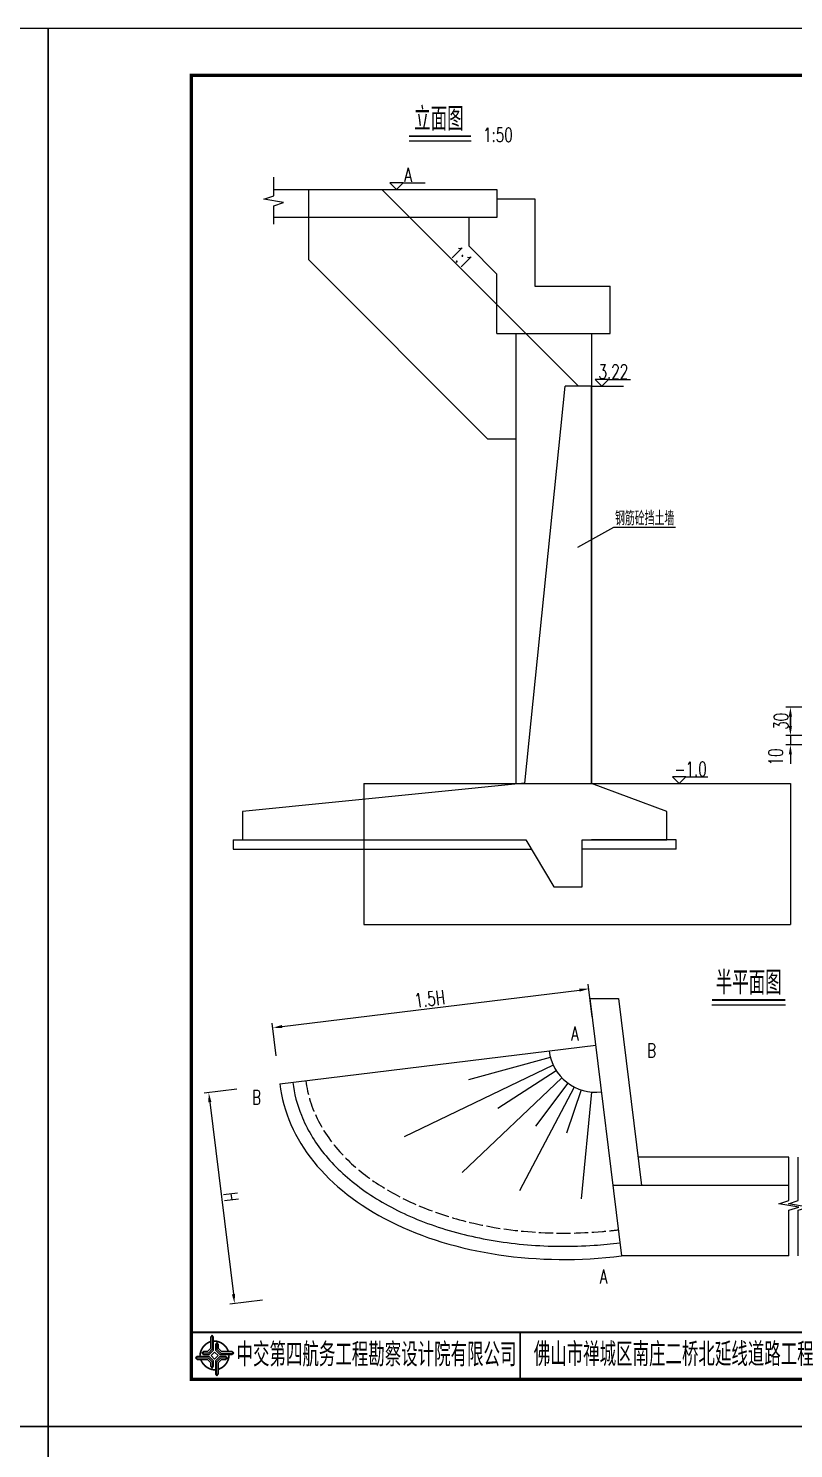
# Model space of a CAD drawing. Header units: millimetres. Extents: x -51 to 12129, y -1309 to -715.
# Drawn here: x 10445.1 to 10607.8, y -1016.4 to -714.7 of the extents above; entities that cross this region are included whole.
import ezdxf
from ezdxf.enums import TextEntityAlignment as Align

# ---------------------------------------------------------------- set-up
doc = ezdxf.new("R2010")
doc.units = ezdxf.units.MM
doc.header["$LTSCALE"] = 0.25
doc.linetypes.add('ACAD_ISO02W100', pattern=[15, 12, -3])
for name, color, linetype in [('lk', 1, 'Continuous'), ('图框', 7, 'Continuous'), ('尺寸标注', 2, 'Continuous'), ('文字', 7, 'Continuous'), ('标注', 4, 'Continuous'), ('次轮廓线', 7, 'Continuous'), ('轮廓线', 1, 'Continuous')]:
    doc.layers.add(name, color=color, linetype=linetype)
doc.styles.get("Standard").update_dxf_attribs({"font": 'simplex1.shx', "width": 0.7, "bigfont": 'hztxt.shx'})
doc.dimstyles.new('比例1：50', dxfattribs={"dimscale": 0, "dimtxt": 3, "dimasz": 2, "dimexe": 1, "dimexo": 1, "dimgap": 0.5, "dimtad": 1, "dimdec": 1, "dimlfac": 5, "dimzin": 13, "dimdsep": 46, "dimtxsty": 'Standard', "dimcen": -1, "dimclrd": 256, "dimclre": 256, "dimclrt": 7, "dimaunit": 1, "dimadec": 3, "dimazin": 0, "dimtfac": 0.0005, "dimtdec": 1, "dimtix": 1, "dimtmove": 2, "dimatfit": 3, "dimfxl": 0, "dimtolj": 1, "dimtzin": 13, "dimarcsym": 0})

# ---------------------------------------------------------------- blocks, each defined once
blk = doc.blocks.new('tb')
at = {"lineweight": -3}
h = blk.add_hatch(color=256, dxfattribs=at)
h.paths.add_polyline_path([(-1.23, -0.13), (-3.78, -0.14), (-4.14, -0.41), (-1.4, -0.44), (-0.56, -1.24), (-0.54, -2.62), (-0.27, -2.2), (-0.26, -1.06)])
h.paths.add_polyline_path([(0.13, -1.08), (0.14, -3.86), (0.41, -4.26), (0.44, -1.24), (1.25, -0.43), (2.66, -0.43), (2.26, -0.16), (1.07, -0.15)])
h.paths.add_polyline_path([(1.08, 0.3), (3.62, 0.3), (4.02, 0.56), (1.25, 0.57), (0.43, 1.39), (0.43, 2.8), (0.16, 2.41), (0.15, 1.24)])
h.paths.add_polyline_path([(-0.28, 1.21), (-0.28, 3.99), (-0.56, 4.39), (-0.57, 1.41), (-1.38, 0.6), (-2.74, 0.56), (-2.33, 0.3), (-1.2, 0.29)])
for p, q in [((-0.56, 4.39), (-0.57, 1.41)), ((-1.38, 0.6), (-2.74, 0.56)), ((-0.57, 1.41), (-1.38, 0.6)), ((0.43, 2.8), (0.43, 1.39)), ((0.43, 1.39), (1.25, 0.57)), ((1.25, 0.57), (4.02, 0.56)), ((-4.14, -0.41), (-1.4, -0.44)), ((-1.4, -0.44), (-0.56, -1.24)), ((-0.56, -1.24), (-0.54, -2.62)), ((0.41, -4.26), (0.44, -1.24)), ((0.44, -1.24), (1.25, -0.43)), ((1.25, -0.43), (2.66, -0.43))]:
    blk.add_line(p, q, dxfattribs=at)
at = {"lineweight": -3, "const_width": 0.35, "flags": 128}
for points in [[(-0.9, 3.02, 0.324167), (-3.16, -0.14)], [(2.88, 0.92, 0.324403), (-0.24, 3.15)], [(0.75, -2.86, 0.325418), (3.02, 0.26)], [(-2.98, -0.76, 0.322976), (0.14, -2.98)]]:
    blk.add_lwpolyline(points, format="xyb", dxfattribs=at)
at = {"lineweight": -3, "flags": 128}
for points in [[(-0.9, 3.99), (-0.9, 1.58), (-1.53, 0.91), (-2.34, 0.91), (-2.74, 0.56), (-2.33, 0.3), (-1.2, 0.29), (-0.28, 1.21), (-0.28, 3.99), (-0.56, 4.39)], [(-0.04, 0.77), (0.68, 0.04), (-0.04, -0.69), (-0.77, 0.05)], [(3.62, 0.92), (1.43, 0.92), (0.77, 1.54), (0.77, 2.38), (0.43, 2.8), (0.16, 2.41), (0.15, 1.24), (1.08, 0.3), (3.62, 0.3), (4.02, 0.56)], [(-3.73, -0.76), (-1.54, -0.76), (-0.89, -1.39), (-0.89, -2.21), (-0.54, -2.62), (-0.27, -2.2), (-0.26, -1.06), (-1.23, -0.13), (-3.78, -0.14), (-4.14, -0.41)], [(0.75, -3.85), (0.75, -1.43), (1.4, -0.78), (2.26, -0.78), (2.66, -0.43), (2.26, -0.16), (1.07, -0.15), (0.13, -1.08), (0.14, -3.86), (0.41, -4.26)]]:
    blk.add_lwpolyline(points, close=True, dxfattribs=at)
blk = doc.blocks.new('*D2094')
at = {"layer": 'Defpoints', "color": 0}
for p in [(10565.71, -930.65), (10571.21, -975.43), (10488.95, -985.53)]:
    blk.add_point(p, dxfattribs=at)
at = {"layer": '标注', "lineweight": -2}
for p, q in [((10489.41, -940.02), (10482.46, -940.88)), ((10483.7, -942.74), (10488.71, -983.54)), ((10494.91, -984.8), (10487.96, -985.65))]:
    blk.add_line(p, q, dxfattribs=at)
at = {"layer": '标注'}
for points in [[(10484.03, -942.7), (10483.37, -942.78), (10483.45, -940.75)], [(10489.04, -983.5), (10488.38, -983.59), (10488.95, -985.53)]]:
    blk.add_solid(points, dxfattribs=at)
at = {"layer": '标注', "color": 7, "insert": (10488.19, -962.9), "char_height": 3, "attachment_point": 5, "rotation": 277}
blk.add_mtext('\\A1;H', dxfattribs=at)
blk = doc.blocks.new('*D2095')
at = {"layer": 'Defpoints', "color": 0}
for p in [(10564.24, -918.69), (10565.71, -930.65), (10498.55, -938.9)]:
    blk.add_point(p, dxfattribs=at)
at = {"layer": '标注', "lineweight": -2}
for p, q in [((10499.06, -926.7), (10562.26, -918.94)), ((10564.98, -924.65), (10564.12, -917.7)), ((10497.81, -932.9), (10496.96, -925.95))]:
    blk.add_line(p, q, dxfattribs=at)
at = {"layer": '标注'}
for points in [[(10562.22, -918.61), (10562.3, -919.27), (10564.24, -918.69)], [(10499.02, -926.37), (10499.11, -927.03), (10497.08, -926.94)]]:
    blk.add_solid(points, dxfattribs=at)
at = {"layer": '标注', "color": 7, "insert": (10530.42, -920.83), "char_height": 3, "attachment_point": 5, "rotation": 7}
blk.add_mtext('\\A1;1.5H', dxfattribs=at)
blk = doc.blocks.new('*D2109')
at = {"layer": 'Defpoints', "color": 0}
for p in [(10614.43, -858.84), (10607.1, -864.86), (10612.43, -864.86)]:
    blk.add_point(p, dxfattribs=at)
at = {"layer": '标注', "lineweight": -2}
for p, q in [((10613.1, -858.84), (10606.1, -858.84)), ((10607.1, -860.84), (10607.1, -862.86)), ((10611.43, -864.86), (10606.1, -864.86))]:
    blk.add_line(p, q, dxfattribs=at)
at = {"layer": '标注'}
for points in [[(10606.76, -860.84), (10607.43, -860.84), (10607.1, -858.84)], [(10606.76, -862.86), (10607.43, -862.86), (10607.1, -864.86)]]:
    blk.add_solid(points, dxfattribs=at)
at = {"layer": '标注', "color": 7, "insert": (10605.1, -861.85), "char_height": 3, "attachment_point": 5, "rotation": 90}
blk.add_mtext('\\A1;30', dxfattribs=at)
blk = doc.blocks.new('*D1995')
at = {"layer": 'Defpoints', "color": 0}
for p in [(10612.43, -864.86), (10607.1, -866.86), (10613.16, -866.86)]:
    blk.add_point(p, dxfattribs=at)
at = {"layer": '标注', "lineweight": -2}
for p, q in [((10607.1, -862.86), (10607.1, -860.86)), ((10611.43, -864.86), (10606.1, -864.86)), ((10607.1, -864.86), (10607.1, -866.86)), ((10612.16, -866.86), (10606.1, -866.86)), ((10607.1, -868.86), (10607.1, -870.86))]:
    blk.add_line(p, q, dxfattribs=at)
at = {"layer": '标注'}
for points in [[(10606.76, -862.86), (10607.43, -862.86), (10607.1, -864.86)], [(10606.76, -868.86), (10607.43, -868.86), (10607.1, -866.86)]]:
    blk.add_solid(points, dxfattribs=at)
at = {"layer": '标注', "color": 7, "insert": (10603.97, -869.42), "char_height": 3, "attachment_point": 5, "rotation": 90}
blk.add_mtext('\\A1;10', dxfattribs=at)
blk = doc.blocks.new('123')
at = {"layer": '图框', "color": 2}
blk.add_lwpolyline([(369.33, -1011.65), (369.33, -714.65), (-50.67, -714.65), (-50.67, -1011.65)], close=True, dxfattribs=at)

msp = doc.modelspace()

# ---------------------------------------------------------------- linework, layer by layer
for p, q in [((10524.80659, -747.43272), (10529.44302, -747.43272)), ((10568.45767, -789.23161), (10573.0941, -789.23161)), ((10584.87879, -873.63272), (10589.51522, -873.63272))]:
    msp.add_line(p, q)
at = {"const_width": 0.7}
msp.add_lwpolyline([(10859.75412, -724.65471), (10479.75412, -724.65471), (10479.75412, -1001.65471), (10859.75412, -1001.65471)], close=True, dxfattribs=at)
at = {"ltscale": 2}
for points in [[(10497.26525, -756.27245), (10497.26525, -752.3399), (10499.36525, -751.6399), (10495.16525, -750.9399), (10497.26525, -750.2399), (10497.26525, -746.27245)], [(10606.76334, -975.42969), (10606.76334, -965.73755), (10608.86334, -965.03755), (10604.66334, -964.33755), (10606.76334, -963.63755), (10606.76334, -954.42969)], [(10608.76334, -975.42969), (10608.76334, -965.73755), (10610.86334, -965.03755), (10606.66334, -964.33755), (10608.76334, -963.63755), (10608.76334, -954.42969)]]:
    msp.add_lwpolyline(points, dxfattribs=at)
at = {"const_width": 0.4}
msp.add_lwpolyline([(10479.75412, -991.65471), (10859.75412, -991.65471)], dxfattribs=at)
at = {"layer": 'lk'}
for p, q in [((10550.65001, -875.02562), (10559.24799, -790.64582)), ((10564.8503, -790.64582), (10559.2426, -790.64582)), ((10564.8503, -875.04693), (10564.8503, -790.64582)), ((10550.65066, -875.02556), (10490.65066, -881.02556)), ((10580.8503, -881.04693), (10564.8503, -875.04693)), ((10490.65066, -881.02556), (10490.65066, -887.02556)), ((10580.8503, -887.04582), (10580.8503, -881.04582)), ((10488.65066, -887.04582), (10550.84735, -887.04582)), ((10488.65066, -887.04582), (10488.65066, -889.04582)), ((10488.65066, -889.04582), (10552.04735, -889.04582)), ((10550.84735, -887.04582), (10556.84735, -897.04583)), ((10562.84735, -887.04582), (10580.84735, -887.04582)), ((10562.84735, -897.04583), (10562.84735, -887.04582)), ((10582.84735, -889.04582), (10562.84735, -889.04582)), ((10582.84735, -887.04582), (10564.84735, -887.04582)), ((10582.8503, -889.04582), (10582.8503, -887.04582)), ((10556.84735, -897.04583), (10562.84735, -897.04583)), ((10498.54797, -938.90008), (10565.71255, -930.65331))]:
    msp.add_line(p, q, dxfattribs=at)
msp.add_arc((10565.71255, -930.65331), 10, 187, 277, dxfattribs=at)
msp.add_ellipse((10565.71255, -930.65331), major_axis=(-67.16458, -8.24677), ratio=0.666666667, start_param=6.283185307, end_param=7.853981634, dxfattribs=at)
at = {"layer": 'lk', "linetype": 'ACAD_ISO02W100'}
msp.add_open_spline([(10504.10623, -938.21761), (10504.46571, -941.14536), (10505.35193, -944.01133), (10508.2104, -949.56275), (10510.18573, -952.24523), (10514.66035, -956.69942), (10516.94168, -958.53766), (10522.09779, -961.89883), (10524.96927, -963.42168), (10531.20076, -966.06647), (10534.56086, -967.19003), (10542.5675, -969.21187), (10547.32417, -969.97366), (10557.11586, -970.69793), (10562.15262, -970.66139), (10568.29391, -970.12581), (10569.41215, -970.00843), (10570.52793, -969.87143)], degree=3, knots=[6.283185307, 6.283185307, 6.283185307, 6.283185307, 6.5242234, 6.5242234, 6.765261493, 6.765261493, 6.952740099, 6.952740099, 7.140218705, 7.140218705, 7.327697311, 7.327697311, 7.564464809, 7.564464809, 7.801232308, 7.801232308, 7.853981634, 7.853981634, 7.853981634, 7.853981634], dxfattribs=at)
at = {"layer": 'lk'}
msp.add_open_spline([(10501.3271, -938.55885), (10501.61901, -940.9362), (10502.22409, -943.27545), (10504.27921, -948.38617), (10505.90138, -951.12412), (10510.07522, -956.28511), (10512.62742, -958.70688), (10518.56378, -963.09588), (10521.94739, -965.06229), (10529.38704, -968.42151), (10533.44245, -969.81407), (10542.02439, -971.94261), (10546.55043, -972.67853), (10555.84729, -973.44997), (10560.6177, -973.48549), (10567.21911, -973.04711), (10569.04726, -972.87426), (10570.86917, -972.65056)], degree=3, knots=[6.283185307, 6.283185307, 6.283185307, 6.283185307, 6.45881864, 6.45881864, 6.677398053, 6.677398053, 6.895977465, 6.895977465, 7.114556878, 7.114556878, 7.333136291, 7.333136291, 7.551715704, 7.551715704, 7.770295117, 7.770295117, 7.853981634, 7.853981634, 7.853981634, 7.853981634], dxfattribs=at)
at = {"layer": '图框', "const_width": 0.4}
msp.add_lwpolyline([(10549.64754, -991.65471), (10549.64754, -1001.65471)], dxfattribs=at)
at = {"layer": '尺寸标注'}
for p, q in [((10556.67174, -934.92692), (10524.9994, -950.09879)), ((10556.05239, -933.23813), (10538.64562, -938.02749)), ((10558.49676, -937.57662), (10537.35514, -957.66953)), ((10557.3126, -936.07925), (10544.91369, -944.108)), ((10561.16151, -939.55769), (10549.50626, -961.5692)), ((10559.78835, -938.7096), (10552.92195, -947.85624)), ((10562.63747, -940.16876), (10559.47513, -949.36329)), ((10564.829, -940.6142), (10562.63341, -963.26437))]:
    msp.add_line(p, q, dxfattribs=at)
at = {"layer": '文字'}
for p, q in [((10526.04934, -738.55565), (10539.20697, -738.55565)), ((10590.40955, -922.06186), (10606.05522, -922.06186))]:
    msp.add_line(p, q, dxfattribs=at)
at = {"layer": '文字', "const_width": 0.4}
for points in [[(10526.04934, -737.55565), (10539.20697, -737.55565)], [(10590.40955, -921.06186), (10606.05522, -921.06186)]]:
    msp.add_lwpolyline(points, dxfattribs=at)
at = {"layer": '文字'}
for points in [[(10558.78281, -925.74727, 0, 0.7, 0), (10560.7679, -925.50354, 0, 0, 0), (10563.24927, -925.19886, 0, 0, 0), (10563.83385, -929.95993, 0, 0, 0)], [(10580.76411, -933.339, 0, 0.7, 0), (10580.52037, -931.35391, 0, 0, 0), (10580.2157, -928.87254, 0, 0, 0), (10575.45463, -929.45713, 0, 0, 0)], [(10491.43119, -944.30771, 0, 0.7, 0), (10491.18745, -942.32261, 0, 0, 0), (10490.88278, -939.84125, 0, 0, 0), (10495.64385, -939.25666, 0, 0, 0)], [(10565.82679, -983.1159, 0, 0.7, 0), (10567.81189, -982.87216, 0, 0, 0), (10570.29325, -982.56749, 0, 0, 0), (10569.70866, -977.80642, 0, 0, 0)]]:
    msp.add_lwpolyline(points, format="xyseb", dxfattribs=at)
at = {"layer": '标注'}
for p, q in [((10564.85376, -790.64582), (10571.5887, -790.64582)), ((10569.47529, -820.70723), (10561.84129, -824.91909)), ((10582.6444, -820.70723), (10569.47529, -820.70723)), ((10556.21145, -933.77246), (10556.21145, -933.77246))]:
    msp.add_line(p, q, dxfattribs=at)
at = {"layer": '次轮廓线'}
for p, q in [((10504.7303, -763.84693), (10504.7303, -748.84693)), ((10544.7303, -750.84693), (10552.7903, -750.84693)), ((10552.7903, -750.84693), (10552.7903, -769.44693)), ((10538.7303, -754.84693), (10538.7303, -760.84693)), ((10538.7303, -760.84693), (10544.7303, -766.84693)), ((10542.7303, -801.84693), (10504.7303, -763.84693)), ((10544.7303, -779.44693), (10544.7303, -766.84693)), ((10552.7903, -769.44693), (10568.7903, -769.44693)), ((10568.7903, -779.44693), (10568.7903, -769.44693)), ((10544.7303, -779.44693), (10568.7903, -779.44693)), ((10548.7303, -779.44693), (10548.7303, -875.04693)), ((10564.8503, -779.44693), (10564.8503, -875.04693)), ((10542.7303, -801.84693), (10548.7303, -801.84693)), ((10516.4523, -875.04693), (10607.1283, -875.04693)), ((10516.4523, -875.04693), (10516.4523, -905.04693)), ((10607.1283, -875.04693), (10607.1283, -905.04693)), ((10516.4523, -905.04693), (10607.1283, -905.04693)), ((10564.49386, -920.72785), (10570.53892, -920.72785)), ((10564.49386, -920.72785), (10571.2104, -975.42969)), ((10570.53892, -920.72785), (10575.41369, -960.42969)), ((10606.76334, -954.42969), (10574.67698, -954.42969)), ((10606.76334, -960.42969), (10569.36863, -960.42969)), ((10606.76334, -975.42969), (10571.2104, -975.42969))]:
    msp.add_line(p, q, dxfattribs=at)
for points in [[(10524.80659, -747.43272), (10521.97817, -747.43272), (10523.39238, -748.84693)], [(10568.45767, -789.23161), (10565.62925, -789.23161), (10567.04346, -790.64582)], [(10584.87879, -873.63272), (10582.05037, -873.63272), (10583.46458, -875.04693)]]:
    msp.add_lwpolyline(points, close=True, dxfattribs=at)
msp.add_lwpolyline([(10497.26525, -748.84693), (10544.7303, -748.84693), (10544.7303, -754.84693), (10497.26525, -754.84693)], dxfattribs=at)
at = {"layer": '轮廓线'}
msp.add_line((10562.04991, -790.64582), (10520.25101, -748.84693), dxfattribs=at)

# ---------------------------------------------------------------- block references
at = {"lineweight": -3}
msp.add_blockref('tb', (10484.74985, -996.64937), dxfattribs=at)
at = {"layer": '标注'}
for p in [(10080, 0), (10500, 0), (10080, -297), (10500, -297)]:
    msp.add_blockref('123', p, dxfattribs=at)

# ---------------------------------------------------------------- texts
at = {"linetype": 'Continuous', "insert": (10537.13359, -763.2186), "char_height": 3, "attachment_point": 5, "rotation": 315}
msp.add_mtext('1:1', dxfattribs=at)
at = {"layer": '图框', "width": 0.7}
for s, p in [('中交第四航务工程勘察设计院有限公司', (10519.11923, -996.40626)), ('佛山市禅城区南庄二桥北延线道路工程', (10582.29837, -996.34001))]:
    msp.add_text(s, height=5, dxfattribs=at).set_placement(p, align=Align.MIDDLE_CENTER)
at = {"layer": '尺寸标注', "color": 7, "linetype": 'Continuous', "width": 0.7}
msp.add_text('钢筋砼挡土墙', height=3, dxfattribs=at).set_placement((10576.11479, -818.56332), align=Align.MIDDLE)
at = {"layer": '文字', "width": 0.7}
for s, height, p in [('立面图', 5, (10532.38403, -733.8855)), ('1:50', 3, (10544.92125, -737.25656)), ('A', 3, (10525.81479, -745.78293)), ('3.22', 3, (10569.46587, -787.58182)), ('-1.0', 3, (10585.88699, -871.98293)), ('半平面图', 5, (10598.23255, -917.39172)), ('A', 3, (10561.2901, -928.15987)), ('B', 3, (10577.58801, -931.78326)), ('B', 3, (10493.59785, -941.73642)), ('A', 3, (10567.36568, -979.78111))]:
    msp.add_text(s, height=height, dxfattribs=at).set_placement(p, align=Align.MIDDLE_CENTER)

# ---------------------------------------------------------------- dimensions: what is measured, and where the dimension line sits
at = {"layer": '标注'}
dim = msp.add_linear_dim(base=(10607.09685, -864.85533), p1=(10614.43464, -858.83506), p2=(10612.43464, -864.85533), angle=90, text='30', dimstyle='比例1：50', override={"dimscale": 1}, dxfattribs=at)
dim.commit()
dim.dimension.update_dxf_attribs({"geometry": '*D2109', "text_midpoint": (10605.09685, -861.8452)})
dim = msp.add_linear_dim(base=(10607.09685, -866.85533), p1=(10612.43464, -864.85533), p2=(10613.16318, -866.85533), angle=90, dimstyle='比例1：50', override={"dimscale": 1}, dxfattribs=at)
dim.commit()
dim.dimension.update_dxf_attribs({"geometry": '*D1995', "text_midpoint": (10603.97481, -869.42299), "dimtype": 160})
for p1, p2, distance, text, picture, middle in [((10498.54797, -938.90008), (10565.71255, -930.65331), 12.04994, '1.5H', '*D2095', (10530.41801, -920.83148)), ((10565.71255, -930.65331), (10571.2104, -975.42969), -82.87744, 'H', '*D2094', (10488.18689, -962.89798))]:
    dim = msp.add_aligned_dim(p1=p1, p2=p2, distance=distance, text=text, dimstyle='比例1：50', override={"dimscale": 1}, dxfattribs=at)
    dim.commit()
    dim.dimension.update_dxf_attribs({"geometry": picture, "text_midpoint": middle})

doc.saveas('drawing.dxf')
